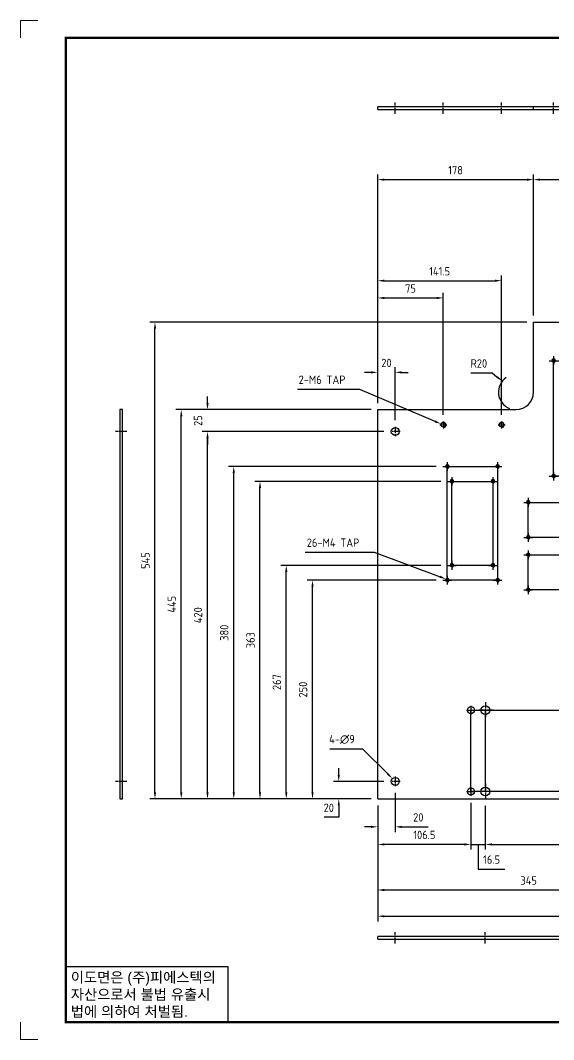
# Model space of a CAD drawing. Header units: millimetres. Extents: x 24815 to 37444, y -10619 to 6020.
# Drawn here: x 27648 to 28258, y -1538 to -373 of the extents above; entities that cross this region are included whole.
import ezdxf
from ezdxf.enums import TextEntityAlignment as Align

# ---------------------------------------------------------------- set-up
doc = ezdxf.new("R2010")
doc.units = ezdxf.units.MM
doc.linetypes.add('CENTER', pattern=[50.8, 31.75, -6.35, 6.35, -6.35])
doc.linetypes.add('CENTER1', pattern=[10, 7, -1, 1, -1])
doc.layers.add('case', color=3, linetype='Continuous', lineweight=30)
for name, color, linetype in [('CENTER', 1, 'CENTER'), ('CL', 1, 'CENTER'), ('FL', 3, 'Continuous'), ('FORMAT-1', 7, 'Continuous'), ('THIN', 3, 'Continuous')]:
    doc.layers.add(name, color=color, linetype=linetype)
doc.styles.add('h1', font='')
doc.styles.add('HAN', font='')
doc.styles.get("Standard").update_dxf_attribs({"font": 'ISOCP.SHX', "bigfont": 'WHGTXT.SHX'})
doc.styles.get('h1').set_extended_font_data('New Gulim')
doc.styles.get('HAN').set_extended_font_data('GulimChe')
doc.dimstyles.new('PS-3', dxfattribs={"dimscale": 3, "dimtxt": 3.2, "dimasz": 2.5, "dimexe": 2, "dimexo": 2.5, "dimgap": 2, "dimtad": 1, "dimtoh": 1, "dimrnd": 0.05, "dimzin": 12, "dimdsep": 46, "dimtxsty": 'Standard', "dimcen": 0, "dimclrt": 2, "dimazin": 3, "dimtfac": 1, "dimtofl": 0, "dimtmove": 0, "dimatfit": 3, "dimfxl": 0.18, "dimtolj": 1, "dimtzin": 0, "dimarcsym": 0})

# ---------------------------------------------------------------- blocks, each defined once
blk = doc.blocks.new('t3')
for p, q in [((0, 15.88), (46.25, 15.88)), ((0, 15.88), (0, 0)), ((46.25, 15.88), (46.25, 0)), ((0, 0), (46.25, 0))]:
    blk.add_line(p, q)
at = {"color": 1, "style": 'h1'}
for s, p in [('이도면은 (주)피에스텍의', (1.4, 11.29)), ('자산으로서 불법 유출시', (1.4, 6.41)), ('법에 의하여 처벌됨.', (1.4, 1.52))]:
    blk.add_text(s, height=3, dxfattribs=at).set_placement(p)
blk = doc.blocks.new('format-3')
at = {"color": 3, "lineweight": 9}
for p, q in [((0, 286.3), (0, 291.3)), ((5, 291.3), (0, 291.3)), ((0, 5), (0, 0)), ((5, 0), (0, 0))]:
    blk.add_line(p, q, dxfattribs=at)
at = {"layer": 'FORMAT-1', "const_width": 0.7}
blk.add_lwpolyline([(13, 5), (13, 286.3), (414.5, 286.3), (414.5, 5)], close=True, dxfattribs=at)
blk.add_blockref('t3', (13, 5))
at = {"style": 'HAN'}
for tag, height, p in [('MODEL-NAME', 3, (386.1, 31.53)), ('SCALE', 2.7, (320.81, 26.29)), ('PART-NAME', 3, (386.1, 26.29)), ('DRA-BY', 3, (260.72, 19.44)), ('CH-BY', 3, (277.21, 19.44)), ('APP-BY', 3, (293.7, 19.44)), ('PART-NO', 3, (386.1, 21.01)), ('CH-DATE', 2.5, (277.21, 7.47)), ('관련업체', 3, (333.52, 9.26)), ('DRA-DATE', 2.5, (260.72, 7.47)), ('APP-DATE', 2.5, (293.7, 7.47))]:
    blk.add_attdef(tag, text='', height=height, dxfattribs=at).set_placement(p, align=Align.MIDDLE_CENTER)
blk = doc.blocks.new('*D712')
at = {"color": 0, "lineweight": -2, "ltscale": 10, "transparency": 16777216}
for p, q in [((28163.2, -776), (28187.5, -776)), ((28187.5, -776), (28193.3, -780.7))]:
    blk.add_line(p, q, dxfattribs=at)
blk.add_arc((28214.7, -798), 20, 123.966, 248.5141, dxfattribs=at)
at = {"color": 0, "ltscale": 10, "transparency": 16777216}
blk.add_solid([(28194.1, -779.8), (28192.5, -781.7), (28199.1, -785.4)], dxfattribs=at)
at = {"layer": 'Defpoints', "color": 0, "ltscale": 10, "transparency": 16777216}
for p in [(28199.1, -785.4), (28214.7, -798)]:
    blk.add_point(p, dxfattribs=at)
at = {"color": 2, "ltscale": 10, "transparency": 16777216, "insert": (28172.3, -765.2), "char_height": 9.6, "attachment_point": 5}
blk.add_mtext('\\A1;R20', dxfattribs=at)
blk = doc.blocks.new('*D713')
at = {"color": 0, "lineweight": -2, "ltscale": 10, "transparency": 16777216}
for p, q in [((28002.1, -1205.7), (28039.5, -1205.7)), ((28039.5, -1205.7), (28068.2, -1234.5))]:
    blk.add_line(p, q, dxfattribs=at)
at = {"color": 0, "ltscale": 10, "transparency": 16777216}
blk.add_solid([(28069.1, -1233.6), (28067.4, -1235.4), (28073.5, -1239.8)], dxfattribs=at)
at = {"layer": 'Defpoints', "color": 0, "ltscale": 10, "transparency": 16777216}
for p in [(28073.5, -1239.8), (28079.9, -1246.2)]:
    blk.add_point(p, dxfattribs=at)
at = {"color": 2, "ltscale": 10, "transparency": 16777216, "insert": (28015.9, -1194.9), "char_height": 9.6, "attachment_point": 5}
blk.add_mtext('\\A1;4-∅9', dxfattribs=at)
blk = doc.blocks.new('*D714')
at = {"color": 0, "lineweight": -2, "ltscale": 10, "transparency": 16777216}
for p, q in [((27973.7, -980.9), (28052.5, -980.9)), ((28052.5, -980.9), (28127.9, -1009))]:
    blk.add_line(p, q, dxfattribs=at)
at = {"color": 0, "ltscale": 10, "transparency": 16777216}
blk.add_solid([(28128.3, -1007.8), (28127.4, -1010.2), (28134.9, -1011.6)], dxfattribs=at)
at = {"layer": 'Defpoints', "color": 0, "ltscale": 10, "transparency": 16777216}
for p in [(28134.9, -1011.6), (28138.6, -1013)]:
    blk.add_point(p, dxfattribs=at)
at = {"color": 2, "ltscale": 10, "transparency": 16777216, "insert": (28005.7, -970.1), "char_height": 9.6, "attachment_point": 5}
blk.add_mtext('\\A1;26-M4 TAP', dxfattribs=at)
blk = doc.blocks.new('*D715')
at = {"color": 0, "lineweight": -2, "ltscale": 10, "transparency": 16777216}
for p, q in [((27964.9, -794.6), (28035.9, -794.6)), ((28035.9, -794.6), (28122.1, -831.3))]:
    blk.add_line(p, q, dxfattribs=at)
at = {"color": 0, "ltscale": 10, "transparency": 16777216}
blk.add_solid([(28122.6, -830.2), (28121.6, -832.5), (28129, -834.3)], dxfattribs=at)
at = {"layer": 'Defpoints', "color": 0, "ltscale": 10, "transparency": 16777216}
for p in [(28129, -834.3), (28134.5, -836.6)]:
    blk.add_point(p, dxfattribs=at)
at = {"color": 2, "ltscale": 10, "transparency": 16777216, "insert": (27993.1, -783.8), "char_height": 9.6, "attachment_point": 5}
blk.add_mtext('\\A1;2-M6 TAP', dxfattribs=at)
blk = doc.blocks.new('*D716')
at = {"color": 0, "lineweight": -2, "ltscale": 10, "transparency": 16777216}
for p, q in [((28056.7, -810.5), (28056.7, -549)), ((28064.2, -555), (28227.2, -555)), ((28234.7, -710.5), (28234.7, -549))]:
    blk.add_line(p, q, dxfattribs=at)
at = {"color": 0, "ltscale": 10, "transparency": 16777216}
for points in [[(28064.2, -553.8), (28064.2, -556.3), (28056.7, -555)], [(28227.2, -553.8), (28227.2, -556.3), (28234.7, -555)]]:
    blk.add_solid(points, dxfattribs=at)
at = {"layer": 'Defpoints', "color": 0, "ltscale": 10, "transparency": 16777216}
for p in [(28234.7, -555), (28234.7, -718), (28056.7, -818)]:
    blk.add_point(p, dxfattribs=at)
at = {"color": 2, "ltscale": 10, "transparency": 16777216, "insert": (28145.7, -544.2), "char_height": 9.6, "attachment_point": 5}
blk.add_mtext('\\A1;178', dxfattribs=at)
blk = doc.blocks.new('*D762')
at = {"color": 0, "lineweight": -2, "ltscale": 10, "transparency": 16777216}
for p, q in [((28076.7, -1256), (28076.7, -1300.9)), ((28056.7, -1270.5), (28056.7, -1300.9)), ((28049.2, -1294.9), (28041.7, -1294.9)), ((28084.2, -1294.9), (28114.5, -1294.9))]:
    blk.add_line(p, q, dxfattribs=at)
at = {"color": 0, "ltscale": 10, "transparency": 16777216}
for points in [[(28049.2, -1293.7), (28049.2, -1296.2), (28056.7, -1294.9)], [(28084.2, -1293.7), (28084.2, -1296.2), (28076.7, -1294.9)]]:
    blk.add_solid(points, dxfattribs=at)
at = {"layer": 'Defpoints', "color": 0, "ltscale": 10, "transparency": 16777216}
for p in [(28076.7, -1248.5), (28056.7, -1263), (28076.7, -1294.9)]:
    blk.add_point(p, dxfattribs=at)
at = {"color": 2, "ltscale": 10, "transparency": 16777216, "insert": (28103.1, -1284.1), "char_height": 9.6, "attachment_point": 5}
blk.add_mtext('\\A1;20', dxfattribs=at)
blk = doc.blocks.new('*D763')
at = {"color": 0, "lineweight": -2, "ltscale": 10, "transparency": 16777216}
for p, q in [((28163.2, -1267.5), (28163.2, -1321)), ((28056.7, -1270.5), (28056.7, -1321)), ((28155.7, -1315), (28064.2, -1315))]:
    blk.add_line(p, q, dxfattribs=at)
at = {"color": 0, "ltscale": 10, "transparency": 16777216}
for points in [[(28064.2, -1313.8), (28064.2, -1316.3), (28056.7, -1315)], [(28155.7, -1313.8), (28155.7, -1316.3), (28163.2, -1315)]]:
    blk.add_solid(points, dxfattribs=at)
at = {"layer": 'Defpoints', "color": 0, "ltscale": 10, "transparency": 16777216}
for p in [(28056.7, -1263), (28163.2, -1260), (28056.7, -1315)]:
    blk.add_point(p, dxfattribs=at)
at = {"color": 2, "ltscale": 10, "transparency": 16777216, "insert": (28110, -1304.2), "char_height": 9.6, "attachment_point": 5}
blk.add_mtext('\\A1;106.5', dxfattribs=at)
blk = doc.blocks.new('*D766')
at = {"color": 0, "lineweight": -2, "ltscale": 10, "transparency": 16777216}
for p, q in [((28012.2, -1235.5), (28012.2, -1228)), ((28063.7, -1243), (28006.2, -1243)), ((28049.2, -1263), (28006.2, -1263)), ((28012.2, -1270.5), (28012.2, -1283.9)), ((28012.2, -1283.9), (27995.4, -1283.9))]:
    blk.add_line(p, q, dxfattribs=at)
at = {"color": 0, "ltscale": 10, "transparency": 16777216}
for points in [[(28011, -1235.5), (28013.5, -1235.5), (28012.2, -1243)], [(28011, -1270.5), (28013.5, -1270.5), (28012.2, -1263)]]:
    blk.add_solid(points, dxfattribs=at)
at = {"layer": 'Defpoints', "color": 0, "ltscale": 10, "transparency": 16777216}
for p in [(28012.2, -1243), (28071.2, -1243), (28056.7, -1263)]:
    blk.add_point(p, dxfattribs=at)
at = {"color": 2, "ltscale": 10, "transparency": 16777216, "insert": (28000.8, -1273.1), "char_height": 9.6, "attachment_point": 5}
blk.add_mtext('\\A1;20', dxfattribs=at)
blk = doc.blocks.new('*D767')
at = {"color": 0, "lineweight": -2, "transparency": 16777216}
for p, q in [((28123.7, -1013), (27976.2, -1013)), ((27982.2, -1255.5), (27982.2, -1020.5)), ((28049.2, -1263), (27976.2, -1263))]:
    blk.add_line(p, q, dxfattribs=at)
at = {"color": 0, "transparency": 16777216}
for points in [[(27981, -1020.5), (27983.5, -1020.5), (27982.2, -1013)], [(27981, -1255.5), (27983.5, -1255.5), (27982.2, -1263)]]:
    blk.add_solid(points, dxfattribs=at)
at = {"layer": 'Defpoints', "color": 0, "transparency": 16777216}
for p in [(27982.2, -1013), (28131.2, -1013), (28056.7, -1263)]:
    blk.add_point(p, dxfattribs=at)
at = {"color": 2, "transparency": 16777216, "insert": (27971.4, -1138), "char_height": 9.6, "attachment_point": 5, "rotation": 90}
blk.add_mtext('\\A1;250', dxfattribs=at)
blk = doc.blocks.new('*D768')
at = {"color": 0, "lineweight": -2, "transparency": 16777216}
for p, q in [((28129, -996), (27946.2, -996)), ((27952.2, -1255.5), (27952.2, -1003.5)), ((28049.2, -1263), (27946.2, -1263))]:
    blk.add_line(p, q, dxfattribs=at)
at = {"color": 0, "transparency": 16777216}
for points in [[(27951, -1003.5), (27953.5, -1003.5), (27952.2, -996)], [(27951, -1255.5), (27953.5, -1255.5), (27952.2, -1263)]]:
    blk.add_solid(points, dxfattribs=at)
at = {"layer": 'Defpoints', "color": 0, "transparency": 16777216}
for p in [(27952.2, -996), (28136.5, -996), (28056.7, -1263)]:
    blk.add_point(p, dxfattribs=at)
at = {"color": 2, "transparency": 16777216, "insert": (27941.4, -1129.5), "char_height": 9.6, "attachment_point": 5, "rotation": 90}
blk.add_mtext('\\A1;267', dxfattribs=at)
blk = doc.blocks.new('*D769')
at = {"color": 0, "lineweight": -2, "transparency": 16777216}
for p, q in [((28129, -900), (27916.2, -900)), ((27922.2, -1255.5), (27922.2, -907.5)), ((28049.2, -1263), (27916.2, -1263))]:
    blk.add_line(p, q, dxfattribs=at)
at = {"color": 0, "transparency": 16777216}
for points in [[(27921, -907.5), (27923.5, -907.5), (27922.2, -900)], [(27921, -1255.5), (27923.5, -1255.5), (27922.2, -1263)]]:
    blk.add_solid(points, dxfattribs=at)
at = {"layer": 'Defpoints', "color": 0, "transparency": 16777216}
for p in [(27922.2, -900), (28136.5, -900), (28056.7, -1263)]:
    blk.add_point(p, dxfattribs=at)
at = {"color": 2, "transparency": 16777216, "insert": (27911.4, -1081.5), "char_height": 9.6, "attachment_point": 5, "rotation": 90}
blk.add_mtext('\\A1;363', dxfattribs=at)
blk = doc.blocks.new('*D770')
at = {"color": 0, "lineweight": -2, "transparency": 16777216}
for p, q in [((28123.7, -883), (27886.2, -883)), ((27892.2, -1255.5), (27892.2, -890.5)), ((28049.2, -1263), (27886.2, -1263))]:
    blk.add_line(p, q, dxfattribs=at)
at = {"color": 0, "transparency": 16777216}
for points in [[(27891, -890.5), (27893.5, -890.5), (27892.2, -883)], [(27891, -1255.5), (27893.5, -1255.5), (27892.2, -1263)]]:
    blk.add_solid(points, dxfattribs=at)
at = {"layer": 'Defpoints', "color": 0, "transparency": 16777216}
for p in [(27892.2, -883), (28131.2, -883), (28056.7, -1263)]:
    blk.add_point(p, dxfattribs=at)
at = {"color": 2, "transparency": 16777216, "insert": (27881.4, -1073), "char_height": 9.6, "attachment_point": 5, "rotation": 90}
blk.add_mtext('\\A1;380', dxfattribs=at)
blk = doc.blocks.new('*D771')
at = {"color": 0, "lineweight": -2, "transparency": 16777216}
for p, q in [((28063.7, -843), (27856.2, -843)), ((27862.2, -1255.5), (27862.2, -850.5)), ((28049.2, -1263), (27856.2, -1263))]:
    blk.add_line(p, q, dxfattribs=at)
at = {"color": 0, "transparency": 16777216}
for points in [[(27861, -850.5), (27863.5, -850.5), (27862.2, -843)], [(27861, -1255.5), (27863.5, -1255.5), (27862.2, -1263)]]:
    blk.add_solid(points, dxfattribs=at)
at = {"layer": 'Defpoints', "color": 0, "transparency": 16777216}
for p in [(27862.2, -843), (28071.2, -843), (28056.7, -1263)]:
    blk.add_point(p, dxfattribs=at)
at = {"color": 2, "transparency": 16777216, "insert": (27851.4, -1053), "char_height": 9.6, "attachment_point": 5, "rotation": 90}
blk.add_mtext('\\A1;420', dxfattribs=at)
blk = doc.blocks.new('*D772')
at = {"color": 0, "lineweight": -2, "transparency": 16777216}
for p, q in [((28049.2, -818), (27826.2, -818)), ((27832.2, -1255.5), (27832.2, -825.5)), ((28049.2, -1263), (27826.2, -1263))]:
    blk.add_line(p, q, dxfattribs=at)
at = {"color": 0, "transparency": 16777216}
for points in [[(27831, -825.5), (27833.5, -825.5), (27832.2, -818)], [(27831, -1255.5), (27833.5, -1255.5), (27832.2, -1263)]]:
    blk.add_solid(points, dxfattribs=at)
at = {"layer": 'Defpoints', "color": 0, "transparency": 16777216}
for p in [(27832.2, -818), (28056.7, -818), (28056.7, -1263)]:
    blk.add_point(p, dxfattribs=at)
at = {"color": 2, "transparency": 16777216, "insert": (27821.4, -1040.5), "char_height": 9.6, "attachment_point": 5, "rotation": 90}
blk.add_mtext('\\A1;445', dxfattribs=at)
blk = doc.blocks.new('*D773')
at = {"color": 0, "lineweight": -2, "transparency": 16777216}
for p, q in [((28227.2, -718), (27796.2, -718)), ((27802.2, -1255.5), (27802.2, -725.5)), ((28049.2, -1263), (27796.2, -1263))]:
    blk.add_line(p, q, dxfattribs=at)
at = {"color": 0, "transparency": 16777216}
for points in [[(27801, -725.5), (27803.5, -725.5), (27802.2, -718)], [(27801, -1255.5), (27803.5, -1255.5), (27802.2, -1263)]]:
    blk.add_solid(points, dxfattribs=at)
at = {"layer": 'Defpoints', "color": 0, "transparency": 16777216}
for p in [(27802.2, -718), (28234.7, -718), (28056.7, -1263)]:
    blk.add_point(p, dxfattribs=at)
at = {"color": 2, "transparency": 16777216, "insert": (27791.4, -990.5), "char_height": 9.6, "attachment_point": 5, "rotation": 90}
blk.add_mtext('\\A1;545', dxfattribs=at)
blk = doc.blocks.new('*D774')
at = {"color": 0, "lineweight": -2, "transparency": 16777216}
for p, q in [((28056.7, -810.5), (28056.7, -684.3)), ((28131.7, -823.9), (28131.7, -684.3)), ((28064.2, -690.3), (28124.2, -690.3))]:
    blk.add_line(p, q, dxfattribs=at)
at = {"color": 0, "transparency": 16777216}
for points in [[(28064.2, -689), (28064.2, -691.5), (28056.7, -690.3)], [(28124.2, -689), (28124.2, -691.5), (28131.7, -690.3)]]:
    blk.add_solid(points, dxfattribs=at)
at = {"layer": 'Defpoints', "color": 0, "transparency": 16777216}
for p in [(28131.7, -690.3), (28056.7, -818), (28131.7, -831.4)]:
    blk.add_point(p, dxfattribs=at)
at = {"color": 2, "transparency": 16777216, "insert": (28094.2, -679.5), "char_height": 9.6, "attachment_point": 5}
blk.add_mtext('\\A1;75', dxfattribs=at)
blk = doc.blocks.new('*D775')
at = {"color": 0, "lineweight": -2, "transparency": 16777216}
for p, q in [((28049.2, -775.4), (28041.7, -775.4)), ((28056.7, -810.5), (28056.7, -769.4)), ((28076.7, -830), (28076.7, -769.4)), ((28084.2, -775.4), (28091.7, -775.4))]:
    blk.add_line(p, q, dxfattribs=at)
at = {"color": 0, "transparency": 16777216}
for points in [[(28049.2, -774.1), (28049.2, -776.6), (28056.7, -775.4)], [(28084.2, -774.1), (28084.2, -776.6), (28076.7, -775.4)]]:
    blk.add_solid(points, dxfattribs=at)
at = {"layer": 'Defpoints', "color": 0, "transparency": 16777216}
for p in [(28076.7, -775.4), (28056.7, -818), (28076.7, -837.5)]:
    blk.add_point(p, dxfattribs=at)
at = {"color": 2, "transparency": 16777216, "insert": (28066.7, -764.6), "char_height": 9.6, "attachment_point": 5}
blk.add_mtext('\\A1;20', dxfattribs=at)
blk = doc.blocks.new('*D706')
at = {"color": 0, "lineweight": -2, "transparency": 16777216}
for p, q in [((28234.7, -710.5), (28234.7, -549)), ((28242.2, -555), (28539.2, -555)), ((28546.7, -710.5), (28546.7, -549))]:
    blk.add_line(p, q, dxfattribs=at)
at = {"color": 0, "transparency": 16777216}
for points in [[(28242.2, -553.8), (28242.2, -556.3), (28234.7, -555)], [(28539.2, -553.8), (28539.2, -556.3), (28546.7, -555)]]:
    blk.add_solid(points, dxfattribs=at)
at = {"layer": 'Defpoints', "color": 0, "transparency": 16777216}
for p in [(28546.7, -555), (28234.7, -718), (28546.7, -718)]:
    blk.add_point(p, dxfattribs=at)
at = {"color": 2, "transparency": 16777216, "insert": (28390.7, -544.2), "char_height": 9.6, "attachment_point": 5}
blk.add_mtext('\\A1;312', dxfattribs=at)
blk = doc.blocks.new('*D779')
at = {"color": 0, "lineweight": -2, "transparency": 16777216}
for p, q in [((28056.7, -810.5), (28056.7, -664.6)), ((28064.2, -670.6), (28190.7, -670.6)), ((28198.2, -823.9), (28198.2, -664.6))]:
    blk.add_line(p, q, dxfattribs=at)
at = {"color": 0, "transparency": 16777216}
for points in [[(28064.2, -669.3), (28064.2, -671.8), (28056.7, -670.6)], [(28190.7, -669.3), (28190.7, -671.8), (28198.2, -670.6)]]:
    blk.add_solid(points, dxfattribs=at)
at = {"layer": 'Defpoints', "color": 0, "transparency": 16777216}
for p in [(28198.2, -670.6), (28056.7, -818), (28198.2, -831.4)]:
    blk.add_point(p, dxfattribs=at)
at = {"color": 2, "transparency": 16777216, "insert": (28127.5, -659.8), "char_height": 9.6, "attachment_point": 5}
blk.add_mtext('\\A1;141.5', dxfattribs=at)
blk = doc.blocks.new('*D710')
at = {"color": 0, "lineweight": -2, "transparency": 16777216}
for p, q in [((27862.2, -810.5), (27862.2, -803)), ((28049.2, -818), (27856.2, -818)), ((28063.7, -843), (27856.2, -843)), ((27862.2, -850.5), (27862.2, -858))]:
    blk.add_line(p, q, dxfattribs=at)
at = {"color": 0, "transparency": 16777216}
for points in [[(27861, -810.5), (27863.5, -810.5), (27862.2, -818)], [(27861, -850.5), (27863.5, -850.5), (27862.2, -843)]]:
    blk.add_solid(points, dxfattribs=at)
at = {"layer": 'Defpoints', "color": 0, "transparency": 16777216}
for p in [(27862.2, -818), (28056.7, -818), (28071.2, -843)]:
    blk.add_point(p, dxfattribs=at)
at = {"color": 2, "transparency": 16777216, "insert": (27851.4, -830.5), "char_height": 9.6, "attachment_point": 5, "rotation": 90}
blk.add_mtext('\\A1;25', dxfattribs=at)
blk = doc.blocks.new('A$C4C521A20')
at = {"color": 1, "linetype": 'CENTER1'}
for p, q in [((125, 525.5), (125, 514.5)), ((130.5, 520), (119.5, 520)), ((-319.5, 420), (-330.5, 420)), ((-325, 425.5), (-325, 414.5)), ((125, 225.5), (125, 214.5)), ((125, 225.5), (125, 214.5)), ((130.5, 220), (119.5, 220)), ((130.5, 220), (119.5, 220)), ((-213, 101.5), (-231, 101.5)), ((-15.5, 101.5), (-34, 101.5)), ((-325, 25.5), (-325, 14.5)), ((-319.5, 20), (-330.5, 20)), ((-213, 8.5), (-231, 8.5)), ((-15.5, 8.5), (-34, 8.5))]:
    blk.add_line(p, q, dxfattribs=at)
at = {"color": 1, "linetype": 'CENTER1', "lineweight": -3}
for p, q in [((-222, 110.5), (-222, 92.5)), ((-25, 110.5), (-25, 92.5)), ((-222, 17.5), (-222, -0.5)), ((-25, 17.5), (-25, -0.5))]:
    blk.add_line(p, q, dxfattribs=at)
for centre, radius in [((-144, 501), 1.62), ((-80, 501), 1.62), ((-31, 485), 1.62), ((69, 485), 1.62), ((-31, 435), 1.62), ((44, 435), 1.62), ((-270, 427.6), 2.46), ((-203.5, 427.6), 2.46), ((125, 420), 1.62), ((-265.5, 380), 1.62), ((-208, 380), 1.62), ((-260.3, 363), 1.62), ((-213.3, 363), 1.62), ((-144, 369), 1.62), ((-80, 369), 1.62), ((-173, 339), 1.62), ((-63, 339), 1.62), ((-173, 299), 1.62), ((-63, 299), 1.62), ((-173, 279), 1.62), ((-63, 279), 1.62), ((-260.3, 267), 1.62), ((-213.3, 267), 1.62), ((125, 270), 1.62), ((-265.5, 250), 1.62), ((-208, 250), 1.62), ((-173, 239), 1.62), ((-63, 239), 1.62), ((-31, 235), 1.62), ((44, 235), 1.62)]:
    blk.add_circle(centre, radius)
at = {"layer": 'case', "color": 3, "lineweight": -3}
for p, q in [((-167, 465), (-167, 545)), ((-167, 545), (145, 545)), ((145, 545), (145, 200)), ((-345, 0), (-345, 445)), ((-345, 445), (-187, 445)), ((20, 200), (145, 200)), ((0, 180), (0, 0)), ((-345, 0), (0, 0))]:
    blk.add_line(p, q, dxfattribs=at)
for centre, radius in [((125, 520), 4.5), ((-325, 420), 4.5), ((125, 220), 4.5), ((-238.5, 101.5), 4), ((-222, 101.5), 5), ((-25, 101.5), 5), ((-8.5, 101.5), 4), ((-325, 20), 4.5), ((-238.5, 8.5), 4), ((-222, 8.5), 5), ((-25, 8.5), 5), ((-8.5, 8.5), 4)]:
    blk.add_circle(centre, radius, dxfattribs=at)
at = {"layer": 'case', "color": 3}
blk.add_circle((125, 220), 4.5, dxfattribs=at)
at = {"layer": 'case', "color": 3, "lineweight": -3}
for centre, start, end in [((-187, 465), 270, 0), ((20, 180), 90, 180)]:
    blk.add_arc(centre, 20, start, end, dxfattribs=at)
at = {"layer": 'CENTER'}
for p, q in [((-144, 506), (-144, 496)), ((-80, 506), (-80, 496)), ((-149, 501), (-139, 501)), ((-85, 501), (-75, 501)), ((-29, 485), (-33, 485)), ((-31, 487), (-31, 483)), ((71, 485), (67, 485)), ((69, 487), (69, 483)), ((-29, 435), (-33, 435)), ((-31, 437), (-31, 433)), ((46, 435), (42, 435)), ((44, 437), (44, 433)), ((127, 420), (123, 420)), ((125, 422), (125, 418)), ((-265.5, 385), (-265.5, 375)), ((-208, 385), (-208, 375)), ((-270.5, 380), (-260.5, 380)), ((-213, 380), (-203, 380)), ((-144, 374), (-144, 364)), ((-80, 374), (-80, 364)), ((-265.3, 363), (-255.3, 363)), ((-260.3, 368), (-260.3, 358)), ((-218.3, 363), (-208.3, 363)), ((-213.3, 368), (-213.3, 358)), ((-149, 369), (-139, 369)), ((-85, 369), (-75, 369)), ((-178, 339), (-168, 339)), ((-173, 344), (-173, 334)), ((-68, 339), (-58, 339)), ((-63, 344), (-63, 334)), ((-173, 304), (-173, 294)), ((-63, 304), (-63, 294)), ((-178, 299), (-168, 299)), ((-68, 299), (-58, 299)), ((-173, 284), (-173, 274)), ((-63, 284), (-63, 274)), ((-260.3, 272), (-260.3, 262)), ((-213.3, 272), (-213.3, 262)), ((-178, 279), (-168, 279)), ((-68, 279), (-58, 279)), ((127, 270), (123, 270)), ((125, 272), (125, 268)), ((-265.3, 267), (-255.3, 267)), ((-218.3, 267), (-208.3, 267)), ((-270.5, 250), (-260.5, 250)), ((-265.5, 255), (-265.5, 245)), ((-213, 250), (-203, 250)), ((-208, 255), (-208, 245)), ((-178, 239), (-168, 239)), ((-173, 244), (-173, 234)), ((-68, 239), (-58, 239)), ((-63, 244), (-63, 234)), ((-29, 235), (-33, 235)), ((-31, 237), (-31, 233)), ((46, 235), (42, 235)), ((44, 237), (44, 233))]:
    blk.add_line(p, q, dxfattribs=at)
at = {"layer": 'CENTER', "ltscale": 10}
for p, q in [((-31, 435), (-31, 485)), ((-31, 485), (69, 485)), ((125, 420), (125, 270)), ((-238.5, 106.5), (-238.5, 96.5)), ((-8.5, 106.5), (-8.5, 96.5)), ((-243.5, 101.5), (-233.5, 101.5)), ((-13.5, 101.5), (-3.5, 101.5)), ((-238.5, 13.5), (-238.5, 3.5)), ((-8.5, 13.5), (-8.5, 3.5)), ((-243.5, 8.5), (-233.5, 8.5)), ((-13.5, 8.5), (-3.5, 8.5))]:
    blk.add_line(p, q, dxfattribs=at)
for points in [[(-144, 501), (-80, 501), (-80, 369), (-144, 369)], [(-31, 435), (44, 435), (44, 235), (-31, 235)], [(-208, 250), (-265.5, 250), (-265.5, 380), (-208, 380)], [(-260.3, 363), (-213.3, 363), (-213.3, 267), (-260.3, 267)], [(-173, 339), (-63, 339), (-63, 299), (-173, 299)], [(-173, 279), (-63, 279), (-63, 239), (-173, 239)], [(-238.5, 101.5), (-8.5, 101.5), (-8.5, 8.5), (-238.5, 8.5)], [(-222, 101.5), (-25, 101.5), (-25, 8.5), (-222, 8.5)]]:
    blk.add_lwpolyline(points, close=True, dxfattribs=at)
at = {"layer": 'CL'}
for p, q in [((-270, 431.6), (-270, 423.6)), ((-203.5, 431.6), (-203.5, 423.6)), ((-274, 427.6), (-266, 427.6)), ((-207.5, 427.6), (-199.5, 427.6))]:
    blk.add_line(p, q, dxfattribs=at)
at = {"layer": 'FL'}
for centre in [(-270, 427.6), (-203.5, 427.6)]:
    blk.add_arc(centre, 3, 270, 180, dxfattribs=at)
at = {"layer": 'THIN'}
for centre, start, end in [((-144, 501), 255, 165), ((-80, 501), 255, 165), ((-31, 485), 165, 75), ((69, 485), 165, 75), ((-31, 435), 165, 75), ((44, 435), 165, 75), ((125, 420), 165, 75), ((-265.5, 380), 255, 165), ((-208, 380), 255, 165), ((-260.3, 363), 255, 165), ((-213.3, 363), 255, 165), ((-144, 369), 255, 165), ((-80, 369), 255, 165), ((-173, 339), 255, 165), ((-63, 339), 255, 165), ((-173, 299), 255, 165), ((-63, 299), 255, 165), ((-173, 279), 255, 165), ((-63, 279), 255, 165), ((-260.3, 267), 255, 165), ((-213.3, 267), 255, 165), ((125, 270), 165, 75), ((-265.5, 250), 255, 165), ((-208, 250), 255, 165), ((-173, 239), 255, 165), ((-63, 239), 255, 165), ((-31, 235), 165, 75), ((44, 235), 165, 75)]:
    blk.add_arc(centre, 2, start, end, dxfattribs=at)
blk = doc.blocks.new('*D811')
at = {"color": 0, "lineweight": -2, "transparency": 16777216}
for p, q in [((28163.2, -1267.5), (28163.2, -1321)), ((28179.7, -1271), (28179.7, -1321)), ((28155.7, -1315), (28148.2, -1315)), ((28163.2, -1315), (28179.7, -1315)), ((28171.5, -1315), (28171.5, -1343.2)), ((28187.2, -1315), (28194.7, -1315)), ((28171.5, -1343.2), (28202.1, -1343.2))]:
    blk.add_line(p, q, dxfattribs=at)
at = {"color": 0, "transparency": 16777216}
for points in [[(28155.7, -1313.8), (28155.7, -1316.3), (28163.2, -1315)], [(28187.2, -1313.8), (28187.2, -1316.3), (28179.7, -1315)]]:
    blk.add_solid(points, dxfattribs=at)
at = {"layer": 'Defpoints', "color": 0, "transparency": 16777216}
for p in [(28163.2, -1260), (28179.7, -1263.5), (28179.7, -1315)]:
    blk.add_point(p, dxfattribs=at)
at = {"color": 2, "transparency": 16777216, "insert": (28186.8, -1332.4), "char_height": 9.6, "attachment_point": 5}
blk.add_mtext('\\A1;16.5', dxfattribs=at)
blk = doc.blocks.new('*D812')
at = {"color": 0, "lineweight": -2, "transparency": 16777216}
for p, q in [((28179.7, -1271), (28179.7, -1321)), ((28376.7, -1271), (28376.7, -1321)), ((28187.2, -1315), (28369.2, -1315))]:
    blk.add_line(p, q, dxfattribs=at)
at = {"color": 0, "transparency": 16777216}
for points in [[(28187.2, -1313.8), (28187.2, -1316.3), (28179.7, -1315)], [(28369.2, -1313.8), (28369.2, -1316.3), (28376.7, -1315)]]:
    blk.add_solid(points, dxfattribs=at)
at = {"layer": 'Defpoints', "color": 0, "transparency": 16777216}
for p in [(28179.7, -1263.5), (28376.7, -1263.5), (28376.7, -1315)]:
    blk.add_point(p, dxfattribs=at)
at = {"color": 2, "transparency": 16777216, "insert": (28278.2, -1304.2), "char_height": 9.6, "attachment_point": 5}
blk.add_mtext('\\A1;197', dxfattribs=at)
blk = doc.blocks.new('*D814')
at = {"color": 0, "lineweight": -2, "ltscale": 10, "transparency": 16777216}
for p, q in [((28056.7, -1270.5), (28056.7, -1373.1)), ((28401.7, -1270.5), (28401.7, -1373.1)), ((28064.2, -1367.1), (28394.2, -1367.1))]:
    blk.add_line(p, q, dxfattribs=at)
at = {"color": 0, "ltscale": 10, "transparency": 16777216}
for points in [[(28064.2, -1365.9), (28064.2, -1368.4), (28056.7, -1367.1)], [(28394.2, -1365.9), (28394.2, -1368.4), (28401.7, -1367.1)]]:
    blk.add_solid(points, dxfattribs=at)
at = {"layer": 'Defpoints', "color": 0, "ltscale": 10, "transparency": 16777216}
for p in [(28056.7, -1263), (28401.7, -1263), (28401.7, -1367.1)]:
    blk.add_point(p, dxfattribs=at)
at = {"color": 2, "ltscale": 10, "transparency": 16777216, "insert": (28229.2, -1356.3), "char_height": 9.6, "attachment_point": 5}
blk.add_mtext('\\A1;345', dxfattribs=at)
blk = doc.blocks.new('*D815')
at = {"color": 0, "lineweight": -2, "transparency": 16777216}
for p, q in [((28546.7, -1070.5), (28546.7, -1403.1)), ((28056.7, -1270.5), (28056.7, -1403.1)), ((28064.2, -1397.1), (28539.2, -1397.1))]:
    blk.add_line(p, q, dxfattribs=at)
at = {"color": 0, "transparency": 16777216}
for points in [[(28064.2, -1395.9), (28064.2, -1398.4), (28056.7, -1397.1)], [(28539.2, -1395.9), (28539.2, -1398.4), (28546.7, -1397.1)]]:
    blk.add_solid(points, dxfattribs=at)
at = {"layer": 'Defpoints', "color": 0, "transparency": 16777216}
for p in [(28546.7, -1063), (28056.7, -1263), (28546.7, -1397.1)]:
    blk.add_point(p, dxfattribs=at)
at = {"color": 2, "transparency": 16777216, "insert": (28301.7, -1386.3), "char_height": 9.6, "attachment_point": 5}
blk.add_mtext('\\A1;490', dxfattribs=at)

msp = doc.modelspace()

# ---------------------------------------------------------------- linework, layer by layer
at = {"color": 1, "linetype": 'CENTER1'}
for p, q in [((28076.72519, -479.83343), (28076.72519, -466.83343)), ((28131.69281, -479.83343), (28131.69281, -466.83343)), ((28198.22519, -479.83343), (28198.22519, -466.83343)), ((28257.709, -479.83343), (28257.709, -466.83343)), ((27770.03287, -842.9848), (27757.03287, -842.9848)), ((27770.03287, -1242.9848), (27757.03287, -1242.9848)), ((28076.72519, -1428.29016), (28076.72519, -1415.29016)), ((28179.459, -1428.29016), (28179.459, -1415.29016))]:
    msp.add_line(p, q, dxfattribs=at)
at = {"color": 3, "ltscale": 10}
msp.add_line((28234.72519, -474.83343), (28234.72519, -471.83343), dxfattribs=at)
at = {"layer": 'case', "color": 3, "lineweight": -3}
for p, q in [((28546.72519, -471.83343), (28056.72519, -471.83343)), ((28056.72519, -474.83343), (28056.72519, -471.83343)), ((28056.72519, -474.83343), (28546.72519, -474.83343)), ((27762.03287, -817.9848), (27762.03287, -1262.9848)), ((27765.03287, -817.9848), (27762.03287, -817.9848)), ((27765.03287, -1262.9848), (27765.03287, -817.9848)), ((27762.03287, -1262.9848), (27765.03287, -1262.9848)), ((28546.72519, -1420.29016), (28056.72519, -1420.29016)), ((28056.72519, -1423.29016), (28056.72519, -1420.29016)), ((28056.72519, -1423.29016), (28546.72519, -1423.29016))]:
    msp.add_line(p, q, dxfattribs=at)

# ---------------------------------------------------------------- block references
at = {"xscale": 4.000000000007276, "yscale": 4.000000000007276, "zscale": 4.000000000007276}
msp.add_blockref('format-3', (27648.41404, -1538.16844), dxfattribs=at)
msp.add_blockref('A$C4C521A20', (28401.72519, -1262.9848))

# ---------------------------------------------------------------- dimensions: what is measured, and where the dimension line sits
at = {"ltscale": 10}
dim = msp.add_linear_dim(base=(28234.72519, -555.04071), p1=(28056.72519, -817.9848), p2=(28234.72519, -717.9848), dimstyle='PS-3', dxfattribs=at)
dim.commit()
dim.dimension.update_dxf_attribs({"geometry": '*D716', "text_midpoint": (28145.72519, -555.04071), "dimtype": 160})
for base, p1, p2, picture, middle in [((28546.72519, -555.04071), (28234.72519, -717.9848), (28546.72519, -717.9848), '*D706', (28390.72519, -544.23976)), ((28198.22519, -670.59715), (28056.72519, -817.9848), (28198.22519, -831.42672), '*D779', (28127.47519, -659.79715)), ((28131.72519, -690.2724), (28056.72519, -817.9848), (28131.72519, -831.42672), '*D774', (28094.22519, -679.4724)), ((28546.72519, -1397.11582), (28056.72519, -1262.9848), (28546.72519, -1062.9848), '*D815', (28301.72519, -1386.31582))]:
    dim = msp.add_linear_dim(base=base, p1=p1, p2=p2, dimstyle='PS-3')
    dim.commit()
    dim.dimension.update_dxf_attribs({"geometry": picture, "text_midpoint": middle})
for base, p1, p2, picture, middle in [((27802.22495, -717.9848), (28056.72519, -1262.9848), (28234.72519, -717.9848), '*D773', (27791.42495, -990.4848)), ((27862.22495, -817.9848), (28071.22519, -842.9848), (28056.72519, -817.9848), '*D710', (27851.424, -830.4848)), ((27832.22495, -817.9848), (28056.72519, -1262.9848), (28056.72519, -817.9848), '*D772', (27821.42495, -1040.4848)), ((27862.22495, -842.9848), (28056.72519, -1262.9848), (28071.22519, -842.9848), '*D771', (27851.424, -1052.9848)), ((27892.22495, -882.9848), (28056.72519, -1262.9848), (28131.22519, -882.9848), '*D770', (27881.42495, -1072.9848)), ((27922.22495, -899.9848), (28056.72519, -1262.9848), (28136.47519, -899.9848), '*D769', (27911.42495, -1081.4848)), ((27952.22495, -995.9848), (28056.72519, -1262.9848), (28136.47519, -995.9848), '*D768', (27941.424, -1129.4848)), ((27982.22495, -1012.9848), (28056.72519, -1262.9848), (28131.22519, -1012.9848), '*D767', (27971.424, -1137.9848))]:
    dim = msp.add_linear_dim(base=base, p1=p1, p2=p2, angle=90, dimstyle='PS-3')
    dim.commit()
    dim.dimension.update_dxf_attribs({"geometry": picture, "text_midpoint": middle})
dim = msp.add_linear_dim(base=(28076.72519, -775.36888), p1=(28056.72519, -817.9848), p2=(28076.72519, -837.4848), dimstyle='PS-3')
dim.commit()
dim.dimension.update_dxf_attribs({"geometry": '*D775', "text_midpoint": (28066.72519, -775.36888), "dimtype": 160})
dim = msp.add_radius_dim(center=(28214.72519, -797.9848), mpoint=(28199.14833, -785.44042), dimstyle='PS-3', dxfattribs=at)
dim.commit()
dim.dimension.update_dxf_attribs({"geometry": '*D712', "text_midpoint": (28172.34191, -765.23119)})
for p1, p2, text, picture, middle in [((28134.48532, -836.60216), (28128.96506, -834.25127), '2-M6 TAP', '*D715', (27993.09972, -794.61799)), ((28138.64515, -1013.02267), (28134.89749, -1011.62445), '26-M4 TAP', '*D714', (28005.68889, -980.87844)), ((28079.90564, -1246.16831), (28073.54474, -1239.80129), '4-<>', '*D713', (28015.92169, -1205.74549))]:
    dim = msp.add_diameter_dim_2p(p1=p1, p2=p2, text=text, dimstyle='PS-3', dxfattribs=at)
    dim.commit()
    dim.dimension.update_dxf_attribs({"geometry": picture, "text_midpoint": middle, "dimtype": 163})
dim = msp.add_linear_dim(base=(28012.22495, -1242.9848), p1=(28056.72519, -1262.9848), p2=(28071.22519, -1242.9848), angle=90, dimstyle='PS-3', dxfattribs=at)
dim.commit()
dim.dimension.update_dxf_attribs({"geometry": '*D766', "text_midpoint": (28000.81928, -1283.8692), "dimtype": 160})
for base, p1, p2, picture, middle in [((28076.72519, -1294.93574), (28056.72519, -1262.9848), (28076.72519, -1248.4848), '*D762', (28103.13086, -1284.1348)), ((28056.72519, -1315.03406), (28163.22519, -1259.9848), (28056.72519, -1262.9848), '*D763', (28109.97519, -1304.23406)), ((28401.72519, -1367.11582), (28056.72519, -1262.9848), (28401.72519, -1262.9848), '*D814', (28229.22519, -1356.31582))]:
    dim = msp.add_linear_dim(base=base, p1=p1, p2=p2, dimstyle='PS-3', dxfattribs=at)
    dim.commit()
    dim.dimension.update_dxf_attribs({"geometry": picture, "text_midpoint": middle})
for base, p1, p2, picture, middle in [((28179.72519, -1315.03406), (28163.22519, -1259.9848), (28179.72519, -1263.4848), '*D811', (28177.47519, -1332.43406)), ((28376.72519, -1315.03406), (28179.72519, -1263.4848), (28376.72519, -1263.4848), '*D812', (28278.22519, -1304.23406))]:
    dim = msp.add_linear_dim(base=base, p1=p1, p2=p2, dimstyle='PS-3', override={"dimtmove": 1})
    dim.commit()
    dim.dimension.update_dxf_attribs({"geometry": picture, "text_midpoint": middle})

doc.saveas('drawing.dxf')
